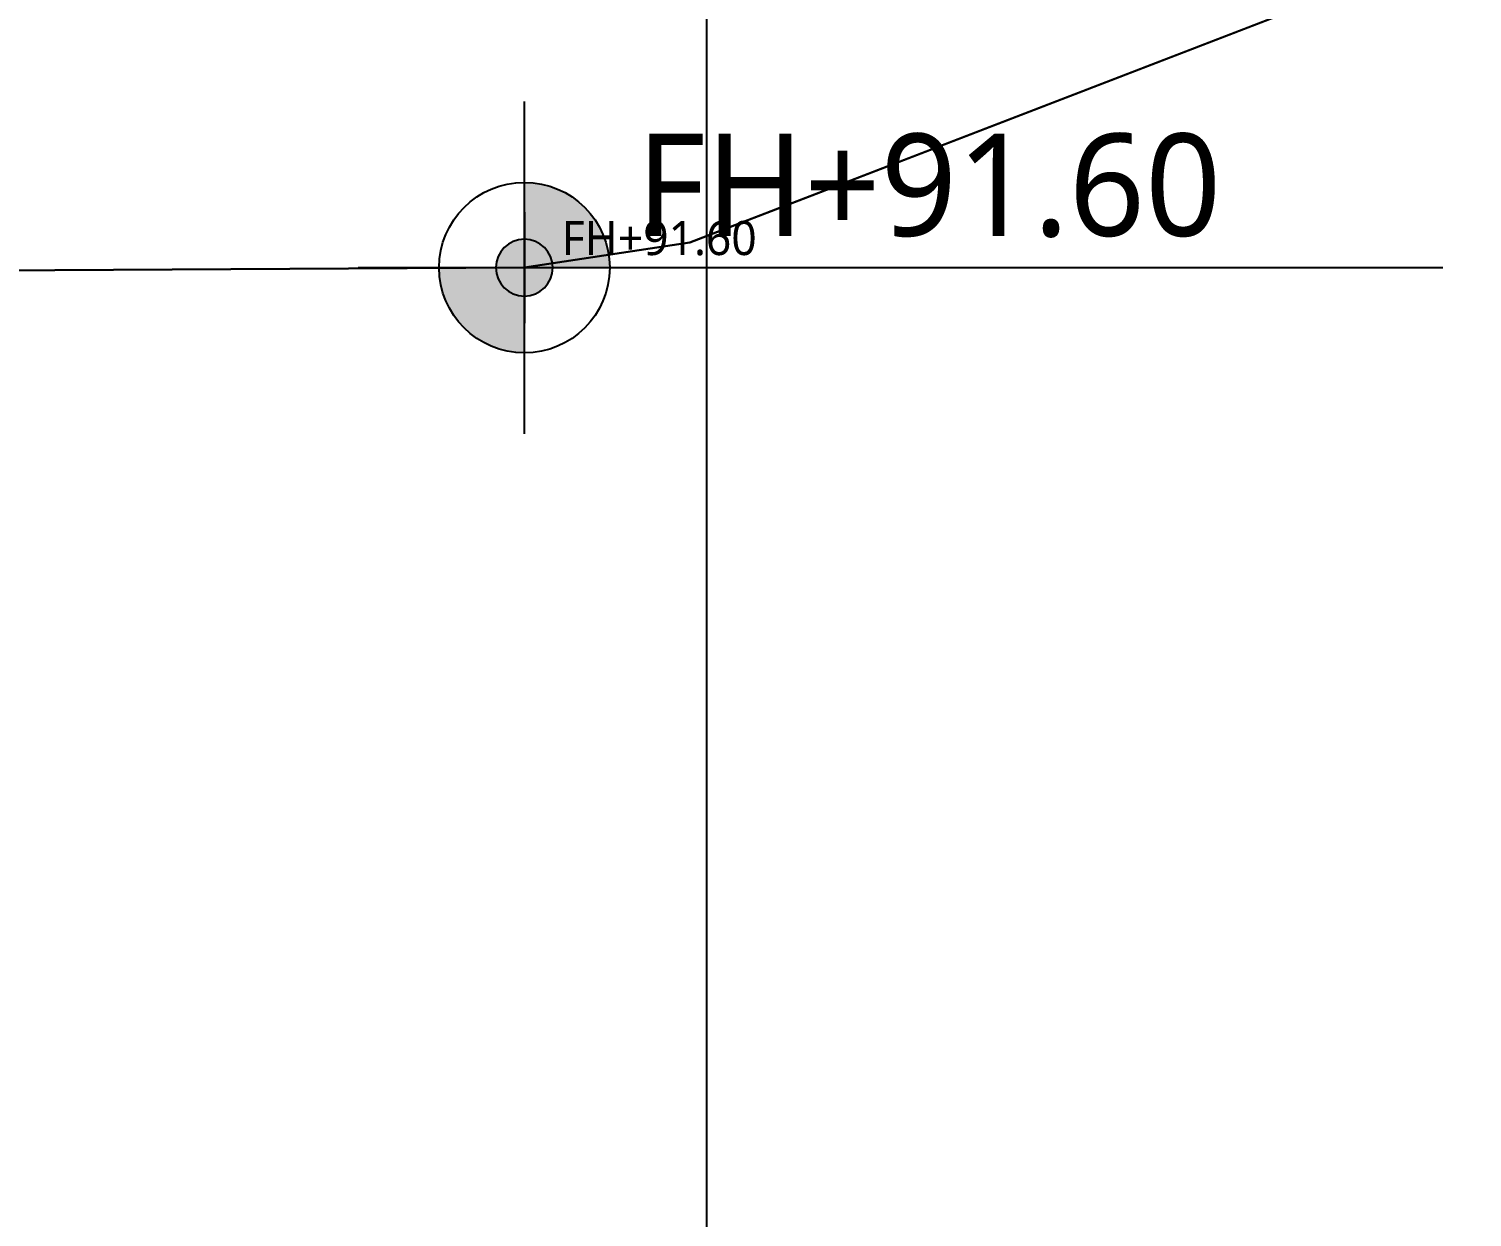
# Model space of a CAD drawing. Header units: millimetres. Extents: x 9 to 147, y 4 to 115.
# Drawn here: x 105.03 to 113.49, y 33.35 to 40.32 of the extents above; entities that cross this region are included whole.
import ezdxf
from ezdxf.xclip import XClip

# ---------------------------------------------------------------- set-up
doc = ezdxf.new("R2010")
doc.units = ezdxf.units.MM
doc.header["$LTSCALE"] = 200
doc.linetypes.add('XR-PLAN$0$AUDIT_I_190801151318-2', pattern=[0])
for name, color, linetype, plot in [('SYM-LEVEL', 252, 'Continuous', False), ('XR-PLAN$0$Defpoint', 125, 'XR-PLAN$0$AUDIT_I_190801151318-2', False), ('XR-PLAN$0$TXT-1', 137, 'Continuous', False)]:
    doc.layers.add(name, color=color, linetype=linetype, plot=plot)
for name, color, linetype in [('XR-PLAN$0$6land', 252, 'XR-PLAN$0$AUDIT_I_190801151318-2'), ('XR-PLAN$0$ELE-6', 252, 'Continuous'), ('XR-현황측량도$0$경계석(33)', 252, 'Continuous')]:
    doc.layers.add(name, color=color, linetype=linetype)
doc.styles.add('XR-PLAN$0$스타일1', font='MALGUN_0.TTF')
doc.styles.add('스타일1', font='MALGUN_0.TTF')

# ---------------------------------------------------------------- blocks, each defined once
blk = doc.blocks.new('LEVEL1')
at = {"layer": 'SYM-LEVEL'}
h = blk.add_hatch(color=256, dxfattribs=at)
edge = h.paths.add_edge_path()
edge.add_ellipse((4.871, 0), major_axis=(1.768, 1.768), ratio=1, start_angle=405, end_angle=495)
edge.add_line((2.371, 0), (4.871, 0))
edge.add_line((4.871, 0), (4.871, 2.5))
edge = h.paths.add_edge_path()
edge.add_ellipse((4.871, 0), major_axis=(1.768, 1.768), ratio=1, start_angle=225, end_angle=315)
edge.add_line((7.371, 0), (4.871, 0))
edge.add_line((4.871, 0), (4.871, -2.5))
for p, q in [((4.871, 4.871), (4.871, -4.871)), ((0, 0), (9.741, 0)), ((9.071, 0), (31.801, 0))]:
    blk.add_line(p, q, dxfattribs=at)
blk.add_ellipse((4.871, 0), major_axis=(1.768, 1.768), ratio=1, start_param=5.497787, end_param=11.780972, dxfattribs=at)
at = {"layer": 'SYM-LEVEL', "style": '스타일1'}
for tag, p in [('1층-바닥마감', (8.157, 1.105)), ('EL-+100', (8.157, -3.928))]:
    blk.add_attdef(tag, p, '', height=3, dxfattribs=at)
blk = doc.blocks.new('XR-현황측량도')
at = {"layer": 'XR-현황측량도$0$경계석(33)'}
blk.add_lwpolyline([(143027.2, 74043.6), (151689.9, 74037.3), (154882.8, 74051.1), (162788.9, 74142.4), (171654.6, 74151.5), (178947.9, 74224.2), (185441.1, 74257.7), (186411.9, 74404.5), (193068.5, 76971.8, 0.271364), (196517.3, 81929.2), (196869.6, 86053.4), (196858.7, 91789.3), (196871.2, 109951.5), (196867, 116558.1), (196605.1, 121600.6), (196792.5, 126063.1), (196775.4, 130633.2), (196750.4, 139290.1), (196674.2, 147914.3), (194521.9, 154575.8)], format="xyb", dxfattribs=at)
blk = doc.blocks.new('XR-PLAN$0$LEVEL1')
at = {"layer": 'XR-PLAN$0$TXT-1'}
h = blk.add_hatch(color=256, dxfattribs=at)
edge = h.paths.add_edge_path()
edge.add_ellipse((4.87, 0), major_axis=(1.77, 1.77), ratio=1, start_angle=405, end_angle=495)
edge.add_line((2.37, 0), (4.87, 0))
edge.add_line((4.87, 0), (4.87, 2.5))
edge = h.paths.add_edge_path()
edge.add_ellipse((4.87, 0), major_axis=(1.77, 1.77), ratio=1, start_angle=225, end_angle=315)
edge.add_line((7.37, 0), (4.87, 0))
edge.add_line((4.87, 0), (4.87, -2.5))
for p, q in [((4.87, 4.87), (4.87, -4.87)), ((0, 0), (9.74, 0)), ((9.07, 0), (31.8, 0))]:
    blk.add_line(p, q, dxfattribs=at)
blk.add_ellipse((4.87, 0), major_axis=(1.77, 1.77), ratio=1, start_param=5.497787, end_param=11.780972, dxfattribs=at)
at = {"layer": 'XR-PLAN$0$TXT-1', "style": 'XR-PLAN$0$스타일1'}
for tag, p in [('1층-바닥마감', (8.16, 1.11)), ('EL-+100', (8.16, -3.93))]:
    blk.add_attdef(tag, p, '', height=3, dxfattribs=at)

msp = doc.modelspace()

# ---------------------------------------------------------------- linework, layer by layer
at = {"layer": 'XR-PLAN$0$6land'}
msp.add_lwpolyline([(113.035, 40.6604), (108.9015, 39.0662), (107.9306, 38.9194), (101.4374, 38.8859), (94.1441, 38.8132), (85.2785, 38.8041), (77.3724, 38.7128), (74.1794, 38.699), (65.5167, 38.7053), (57.6485, 38.7244), (51.2299, 38.6364), (49.4769, 38.6828), (39.4375, 38.6834)], dxfattribs=at)
at = {"layer": 'XR-PLAN$0$ELE-6', "ltscale": 8}
msp.add_line((109, 14.44), (109, 42.465), dxfattribs=at)

# ---------------------------------------------------------------- block references
ref = msp.add_blockref('XR-현황측량도', (-77.5105, -35.3383), dxfattribs=dict(xscale=0.001, yscale=0.001, zscale=0.001))
XClip(ref).set_block_clipping_path([(86810.4680804907, 39538.2997129494), (224210.4680804907, 149938.2997129495)])
at = {"layer": 'SYM-LEVEL'}
ref = msp.add_blockref('LEVEL1', (106.9564, 38.9194, 91.6033), dxfattribs=dict(at, xscale=-0.2000000000000001, yscale=0.2000000000000001, zscale=0.2000000000000001, rotation=180))
ref.add_attrib('EL-+100', 'FH+91.60', (108.5879, 39.1054, 91.6033), dxfattribs={"height": 0.6, "style": '스타일1'})
at = {"layer": 'XR-PLAN$0$TXT-1'}
ref = msp.add_blockref('XR-PLAN$0$LEVEL1', (107.6059, 38.9194, 91.6033), dxfattribs=dict(at, xscale=0.0666666666666667, yscale=0.0666666666666667, zscale=0.0666666666666667))
ref.add_attrib('1층-바닥마감', 'FH+91.60', (108.1497, 38.9931, 91.6033), dxfattribs={"layer": 'XR-PLAN$0$Defpoint', "height": 0.2, "style": 'XR-PLAN$0$스타일1'})

doc.saveas('drawing.dxf')
